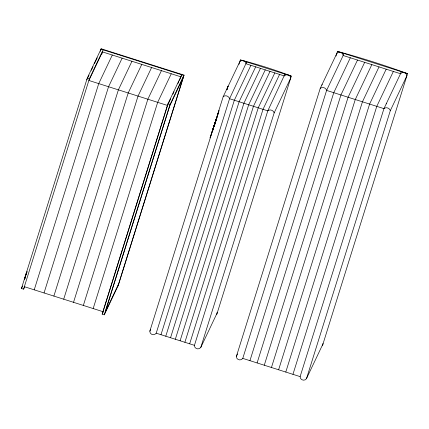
<?xml version="1.0" encoding="UTF-8"?>
<svg xmlns="http://www.w3.org/2000/svg" width="429" height="429" viewBox="0 0 429 429"><rect width="100%" height="100%" fill="white"/><g stroke="black" fill="none" stroke-linecap="round" stroke-linejoin="round"><path stroke-width="0.64" d="M227.778 87.511L227.456 88.401M213.422 128.196L213.411 128.309M217.101 116.838L217.047 116.967M218.549 112.007L215.02 122.984M215.417 121.723L215.599 121.128L210.071 137.854L214.65 124.163M25.263 276.866L25.316 276.625M214.623 125.171L214.5 125.563M217.589 115.674L217.691 115.326L217.524 115.739M24.721 286.76L23.574 289.167L21.45 288.497L87.269 78.083L101.18 48.777L184.025 75.102L118.206 285.516L104.295 314.822L102.172 314.146L167.986 103.732L181.73 74.791L181.076 76.888L102.477 51.909L88.91 80.486L167.508 105.459L170.613 98.911M25.359 276.737L26.807 272.142M25.075 277.466L24.421 279.359L26.619 272.367L26.072 274.249M26.239 274.329L26.759 272.678M26.276 274.346L26.871 272.436M23.574 289.167L89.393 78.754L103.132 49.818L101.678 54.467M100.381 51.335L101.18 48.777M34.229 289.832L98.734 83.607L112.301 55.035M44.053 292.953L108.558 86.728L122.126 58.156M53.877 296.08L118.383 89.854L131.95 61.277M63.701 299.201L128.207 92.975L141.774 64.398M73.525 302.322L138.031 96.096L151.598 67.519M83.349 305.443L147.855 99.217L161.427 70.64M93.173 308.564L157.679 102.338L171.251 73.767M167.508 105.459L102.998 311.685L24.399 286.711M104.295 314.822L170.115 104.408L184.025 75.102M118.034 285.88L183.853 75.466L101.008 49.142M246.707 61.964L229.558 98.702L156.21 333.183C154.386 336.068 149.592 334.615 149.839 331.161L223.182 96.675L239.757 61.776A3.625 3.566 25.4 0 1 246.128 63.798L284.368 75.949A3.625 3.566 25.4 0 1 290.739 77.971L274.163 112.875L200.82 347.361C198.997 350.241 194.198 348.793 194.444 345.334L267.793 110.854L284.942 74.115M238.958 64.329L240.331 59.937A82.497 14.752 17.4 0 1 291.312 76.137L216.758 314.484M160.988 334.706L234.336 100.22L250.911 65.315M165.771 336.223L239.114 101.737L255.689 66.838M170.549 337.741L243.897 103.26L260.467 68.356M175.327 339.259L248.675 104.778L265.251 69.873M180.11 340.782L253.453 106.295L270.029 71.391M184.888 342.299L258.237 107.813L274.807 72.909M189.666 343.817L263.015 109.331L279.585 74.431M343.822 53.41L343.168 55.502L326.598 90.406L242.771 358.387C240.948 361.272 236.148 359.818 236.395 356.365L320.222 88.385L336.797 53.48A3.625 3.566 25.4 0 1 343.168 55.502L400.525 73.729A3.625 3.566 25.4 0 1 406.896 75.756L390.32 110.655L306.499 378.641C304.676 381.52 299.876 380.073 300.123 376.614L383.95 108.634L400.525 73.729L401.179 71.638M335.998 56.038L337.451 51.383L349.201 54.655A153.979 27.531 17.4 0 1 407.55 73.659L322.415 345.828M249.941 360.666L333.762 92.685L350.337 57.781M257.11 362.945L340.932 94.965L357.507 60.06M264.28 365.224L348.101 97.244L364.677 62.339M271.45 367.503L355.271 99.523L371.846 64.618M278.614 369.782L362.441 101.796L379.016 66.897M285.784 372.056L369.61 104.075L386.186 69.171M292.953 374.335L376.78 106.354L393.355 71.45M217.149 117.026L217.299 116.543M25.161 277.504L24.775 278.55L25.086 277.59M215.562 121.664L215.599 121.595M216.629 118.656L216.951 117.643M27.059 271.718L27.177 271.385M215.085 122.817L213.905 126.421M212.961 129.601L212.698 130.421L213.503 128.158M218.216 113.374L217.948 114.227L218.173 113.562M218.393 112.902L218.581 112.318M215.975 120.404L215.787 120.967M216.409 119.364L215.749 121.176M25.08 277.365L24.662 278.587L25.488 275.965M216.758 117.862L212.248 131.644L214.189 125.692M215.412 122.426L216.339 119.498M214.371 125.702L215.106 123.455M226.995 89.377L227.729 87.135M227.831 86.889L228.083 86.073L227.032 89.312M227.375 88.749L227.558 88.181M26.56 273.042L26.861 272.195M216.066 119.584L216.565 118.066M217.417 115.508L219.004 110.628L218.704 111.519M214.232 125.6L216.334 119.198M215.937 119.975L212.13 131.682L213.31 128.217M216.559 118.661L216.827 117.852M215.047 123.482L214.098 126.346M216.066 120.125L216.876 117.562M215.042 123.895L215.229 123.321M25.461 276.791L25.584 276.41M214.184 126.147L214.591 124.909M227.032 89.564L227.161 89.178M25.713 275.332L25.901 274.774M218.334 113.015L218.651 112.082M214.5 125.584L214.72 124.941M86.787 79.81L87.35 78.62M87.918 77.429L89.044 75.048M91.307 70.286L93.002 66.715M94.418 63.739L97.244 57.786M21.45 288.497L22.598 286.084M172.876 94.149L174.008 91.768M177.965 83.435L178.813 81.649M179.376 80.459L180.791 77.483M183.199 77.563L169.632 106.135L105.121 312.36L118.688 283.789M102.172 314.146L103.303 311.765M149.839 331.161L150.697 329.354M200.82 347.361L217.39 312.457A3.625 3.566 25.4 0 1 216.892 312.939M236.395 356.365L237.543 353.957M306.435 378.7L323.069 343.736A3.625 3.566 25.4 0 1 322.565 344.219M321.777 85.108L322.281 84.626M386.191 103.904L386.695 103.421M223.182 96.675C225.171 94.75 228.963 96.064 229.558 98.702L267.793 110.854C269.782 108.928 273.573 110.237 274.163 112.875M320.222 88.385C322.211 86.46 326.002 87.768 326.598 90.406L383.95 108.634C385.934 106.708 389.725 108.022 390.32 110.655M337.451 51.383L407.55 73.659M240.331 59.937L291.312 76.137M87.269 78.083L89.393 78.754M167.986 103.732L170.115 104.408M242.771 358.387L300.123 376.614M156.21 333.183L194.444 345.334"/></g></svg>
